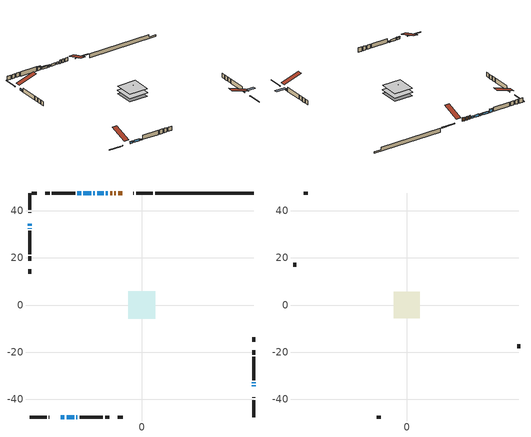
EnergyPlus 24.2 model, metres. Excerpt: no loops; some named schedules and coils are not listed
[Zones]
conditioned space
 floor outside (Floor1 construction): -0.42,-0.42 -0.42,0.42 0.42,0.42 0.42,-0.42 z0.96
 floor adiabatic (AdiabaticFloorConstruction): -5.83,-5.83 -5.83,5.83 5.83,5.83 5.83,-5.83 z0.96
 floor foundation (Slab1 construction): -5.46,-5.46 -5.46,5.46 5.46,5.46 5.46,-5.46 z-1.27
 floor foundation (Slab2 construction): -1.64,-1.64 -1.64,1.64 1.64,1.64 1.64,-1.64 z0
 wall outside (RimJoist1 construction): 4.77,47.61 -2.42,47.61 / -47.61,-47.61 -40.42,-47.61 / -47.61,47.61 -47.61,40.42 / 47.61,-47.61 47.61,-40.42 z0.96:1.26
 wall outside (RimJoist2 construction): -3.35,47.61 -3.6,47.61 / -39.49,-47.61 -39.24,-47.61 / -47.61,39.49 -47.61,39.24 / 47.61,-39.49 47.61,-39.24 z0.96:1.26
 wall outside (AdiabaticWallConstruction 1): -8.33,47.61 -10.03,47.61 / -10.96,47.61 -11.66,47.61 / -12.59,47.61 -13.48,47.61 z0.96:2.99
 wall outside (AdiabaticWallConstruction): 47.61,-34.52 47.61,-34.13 z0.96:1.37; -47.61,34.51 -47.61,33.65 / -14.41,47.61 -15.27,47.61 / -47.61,32.72 -47.61,32.44 / -16.2,47.61 -18.95,47.61 / -31.93,-47.61 -28.79,-47.61 / 47.61,-33.2 47.61,-32.9 z0.96:2.18; -34.51,-47.61 -32.86,-47.61 / -21.47,47.61 -24.78,47.61 z0.96:1.98; -27.86,-47.61 -27.35,-47.61 z0.96:1.29; -19.88,47.61 -20.55,47.61 z0.96:1.82; -25.71,47.61 -27.43,47.61 z0.96:2.84
 wall outside (Wall1 construction): -28.36,47.61 -38.26,47.61 / -26.42,-47.61 -16.53,-47.61 / -47.61,31.52 -47.61,21.62 / 47.61,-31.97 47.61,-22.08 z0.96:3.4
 wall outside (Wall2 construction): -39.19,47.61 -41.05,47.61 / -15.6,-47.61 -13.73,-47.61 / -47.61,20.69 -47.61,18.83 / 47.61,-21.15 47.61,-19.28 z0.96:3.4
 wall outside (Wall4 construction): -44.62,47.61 -46.68,47.61 / -10.16,-47.61 -8.1,-47.61 / -47.61,15.26 -47.61,13.2 / 47.61,-15.71 47.61,-13.65 z0.96:3.4
 wall foundation (FoundationWall1 construction): 5.7,47.61,-1.27 5.7,47.61,0.96 43.42,47.61,0.96 43.42,47.61,-0.35 47.61,47.61,-0.35 47.61,47.61,-1.27
 window (WindowConstruction 8): 47.61,-34.51 47.61,-34.13 z0.96:1.37
 window (WindowConstruction 6): -47.61,34.51 -47.61,33.65 z0.96:2.18
 window (WindowConstruction 7): -14.41,47.61 -15.27,47.61 z0.96:2.18
 window (WindowConstruction 10): -47.61,32.72 -47.61,32.45 z0.96:2.18
 window (WindowConstruction 11): -16.2,47.61 -18.95,47.61 z0.96:2.18
 window (WindowConstruction): -34.51,-47.61 -32.86,-47.61 z0.96:1.97
 window (WindowConstruction 1): -31.93,-47.61 -28.79,-47.61 z0.96:2.18
 window (WindowConstruction 2): -27.86,-47.61 -27.35,-47.61 z0.96:1.29
 window (WindowConstruction 3): -19.88,47.61 -20.54,47.61 z0.96:1.82
 window (WindowConstruction 4): -21.47,47.61 -24.78,47.61 z0.96:1.97
 window (WindowConstruction 5): -25.71,47.61 -27.43,47.61 z0.96:2.84
 window (WindowConstruction 9): 47.61,-33.2 47.61,-32.9 z0.96:2.18
 door (Door): -8.33,47.61 -10.03,47.61 z0.96:2.99
 door (Door 1): -10.96,47.61 -11.66,47.61 z0.96:2.99
 door (Door 2): -12.59,47.61 -13.48,47.61 z0.96:2.99
 ceiling adiabatic (AdiabaticFloorConstruction): 5.83,-5.83 5.83,5.83 -5.83,5.83 -5.83,-5.83 z0.96
 roof outside (Roof2 construction): -1.64,1.64 -1.64,-1.64 1.64,-1.64 1.64,1.64 z3.4
attic - vented
 floor to conditioned space (Floor2 construction Reversed): -5.59,-5.59 -5.59,5.59 5.59,5.59 5.59,-5.59 z3.4
 wall outside (Wall3 construction): -41.98,47.61 -43.69,47.61 / -12.8,-47.61 -11.09,-47.61 / -47.61,17.9 -47.61,16.19 / 47.61,-18.35 47.61,-16.64 z0.96:3.4
 roof outside (Roof1 construction): -7.4,47.61,3.4 -7.4,36.72,7.03 -4.53,36.72,7.03 -4.53,47.61,3.4; -35.44,-47.61,3.4 -35.44,-36.72,7.03 -38.31,-36.72,7.03 -38.31,-47.61,3.4; -47.61,35.44,3.4 -36.72,35.44,7.03 -36.72,38.31,7.03 -47.61,38.31,3.4; 47.61,-35.44,3.4 36.72,-35.44,7.03 36.72,-38.31,7.03 47.61,-38.31,3.4
shading: 47.61,-33.52 47.61,-35.12 53.71,-35.12 53.71,-33.52 z1.97; -32.71,-47.61 -34.66,-47.61 -34.66,-48.22 -32.71,-48.22 z2.12; -27.2,-47.61 -28.01,-47.61 -28.01,-48.22 -27.2,-48.22 z1.44; -20.69,47.61 -19.73,47.61 -19.73,48.07 -20.69,48.07 z1.97; -24.93,47.61 -21.32,47.61 -21.32,48.07 -24.93,48.07 z2.12; -27.58,47.61 -25.56,47.61 -25.56,48.07 -27.58,48.07 z2.99
[Building]
Building 1: Terrain=Suburbs
[Site:Location]
Moncton Intl AP_NB: Latitude {deg}=46.11; Longitude {deg}=-64.68; Time Zone {hr}=-4; Elevation {m}=71; Keep Site Location Information=Yes
[Site:GroundTemperature:Shallow]
1.33672, -0.726403, -0.891626, 0.0874321, 4.0178, 7.92987, 11.3214, 13.4699, 13.6524, 11.905, 8.59993, 4.80787
[Site:WaterMainsTemperature]
Calculation Method=Schedule; Temperature Schedule=mains temperature schedule
[Material] Roughness=Rough; Thermal Absorptance=0.9
Name | Thickness {m} | Conductivity {W/m-K} | Density {kg/m3} | Specific Heat {J/kg-K} | Solar Absorptance | Visible Absorptance
asphalt or fiberglass shingles | 0.00635 | 0.162714 | 1121.4 | 1465.45 | 0.4 | 0.4
ceiling loosefill ins | 0.169333 | 0.0480833 | 16.02 | 1046.75 | 0.7 | 0.7
ceiling stud and cavity | 0.1397 | 0.125533 | 65.682 | 1177.47 | 0.7 | 0.7
concrete 4.0 in. | 0.1016 | 1.803125 | 2242.8 | 837.4 | 0.7 | 0.7
concrete 8.0 in. | 0.2032 | 1.803125 | 2242.8 | 837.4 | 0.7 | 0.7
door material | 0.04445 | 0.188738 | 512.64 | 1214.23 | 0.7 | 0.7
door material 1 | 0.04445 | 0.20624 | 512.64 | 1214.23 | 0.7 | 0.7
exterior vertical ins | 0.0245897 | 0.029427 | 32.04 | 1214.23 | 0.7 | 0.7
floor covering | 0.0127 | 0.0433444 | 54.468 | 1339.84 | 0.6 | 0.6
floor rigid ins; wall rigid ins | 0.512978 | 0.029427 | 32.04 | 1214.23 | 0.7 | 0.7
floor stud and cavity | 0.1397 | 0.0903414 | 92.3553 | 1139.71 | 0.7 | 0.7
floor stud and cavity 1 | 0.1397 | 1.75129 | 37.0049 | 1207.88 | 0.7 | 0.7
furniture material conditioned space 1 | 0.1524 | 0.115458 | 640.8 | 1214.23 | 0.6 | 0.6
gypsum board | 0.0127 | 0.160291 | 801 | 837.4 | 0.6 | 0.6
gypsum board 1 | 0.0127 | 0.160291 | 801 | 837.4 | 0.7 | 0.7
osb sheathing 0.5 in. | 0.0127 | 0.115458 | 512.64 | 1214.23 | 0.7 | 0.7
osb sheathing 0.75 in. | 0.01905 | 0.115458 | 512.64 | 1214.23 | 0.7 | 0.7
osb sheathing 2.0 in. | 0.0508 | 0.115458 | 512.64 | 1214.23 | 0.7 | 0.7
rim joist stud and cavity | 0.0508 | 0.0310022 | 125.044 | 1163.47 | 0.6 | 0.6
rim joist stud and cavity 1 | 0.0508 | 0.859146 | 125.044 | 1163.47 | 0.6 | 0.6
roof rigid ins | 0.051816 | 0.029427 | 32.04 | 1214.23 | 0.7 | 0.7
roof stud and cavity | 0.2032 | 0.227193 | 78.34581 | 1123.46 | 0.7 | 0.7
wall stud and cavity | 0.1397 | 0.0731228 | 139.0536 | 1170.24 | 0.7 | 0.7
wall stud and cavity 1 | 0.1397 | 0.097828 | 139.0536 | 1170.24 | 0.7 | 0.7
wall stud and cavity 2 | 0.0889 | 6.1454 | 50.32683 | 1063.81 | 0.6 | 0.6
wall stud and cavity 3 | 0.1397 | 0.0992228 | 139.0536 | 1170.24 | 0.7 | 0.7
wall stud and cavity 4 | 0.0889 | 0.380278 | 52.3479 | 1209.89 | 0.7 | 0.7
wall stud and cavity 5 | 0.0889 | 0.391764 | 83.0341 | 1211.67 | 0.7 | 0.7
wood siding | 0.0254 | 0.102417 | 544.68 | 1172.36 | 0.4 | 0.4
wood siding 1 | 0.00254 | 0.102417 | 544.68 | 1172.36 | 0.4 | 0.4
wood siding 2; wood siding 3; wood siding 4 | 0.0254 | 0.102417 | 544.68 | 1172.36 | 0.7 | 0.7
[WindowMaterial:SimpleGlazingSystem]
Name | U-Factor {W/m2-K} | Solar Heat Gain Coefficient
WindowMaterial | 3.05817 | 0.61
WindowMaterial 1 | 3.03319 | 0.7
WindowMaterial 2 | 3.14334 | 0.49
WindowMaterial 3 | 3.08997 | 0.51
WindowMaterial 4 | 3.1053 | 0.58
WindowMaterial 5 | 3.10246 | 0.54
WindowMaterial 6 | 4.6923 | 0.55
WindowMaterial 7 | 5.20275 | 0.65
[Construction]
AdiabaticFloorConstruction: floor stud and cavity 1, floor rigid ins, osb sheathing 0.75 in., floor covering
AdiabaticWallConstruction: wood siding 3, wall rigid ins, wall stud and cavity 4, gypsum board
AdiabaticWallConstruction 1: wood siding 4, wall rigid ins, wall stud and cavity 4, gypsum board
Door; Door 1: door material
Door 2: door material 1
Floor1 construction: floor stud and cavity, osb sheathing 0.75 in., floor covering
Floor2 construction Reversed: gypsum board, ceiling stud and cavity, ceiling loosefill ins
FoundationWall1 construction: concrete 8.0 in., gypsum board 1
furniture construction conditioned space 1: furniture material conditioned space 1
PartitionWallConstruction: gypsum board, wall stud and cavity 5, gypsum board
RimJoist1 construction: wood siding 2, osb sheathing 2.0 in., rim joist stud and cavity
RimJoist2 construction: wood siding 2, osb sheathing 2.0 in., rim joist stud and cavity 1
Roof1 construction: asphalt or fiberglass shingles
Roof2 construction: asphalt or fiberglass shingles, roof rigid ins, osb sheathing 0.75 in., roof stud and cavity, gypsum board
Slab1 construction; Slab2 construction: concrete 4.0 in.
Wall1 construction: wood siding, osb sheathing 0.5 in., wall stud and cavity, gypsum board
Wall2 construction: wood siding, osb sheathing 0.5 in., wall stud and cavity 1, gypsum board
Wall3 construction: wood siding 1, wall stud and cavity 2
Wall4 construction: wood siding, osb sheathing 0.5 in., wall stud and cavity 3, gypsum board
WindowConstruction; WindowConstruction 11; WindowConstruction 4: WindowMaterial
WindowConstruction 1: WindowMaterial 1
WindowConstruction 10; WindowConstruction 2: WindowMaterial 2
WindowConstruction 3: WindowMaterial 3
WindowConstruction 5: WindowMaterial 4
WindowConstruction 6; WindowConstruction 7: WindowMaterial 5
WindowConstruction 8: WindowMaterial 6
WindowConstruction 9: WindowMaterial 7
[Zone] Multiplier=1; Part of Total Floor Area=Yes
Name | Volume {m3}
attic - vented | 73.7188
conditioned space | 619.8
[Space]
Name | Zone | Volume {m3}
attic - vented 1 | attic - vented | 73.7188
conditioned space 1 | conditioned space | 619.8
[ZoneInfiltration:EffectiveLeakageArea]
infil attic - vented 1: Zone or Space=attic - vented 1; Schedule=Always On Discrete; Effective Air Leakage Area {cm2}=4414.24; Stack Coefficient=0.000422049; Wind Coefficient=1.38804e-05
[ZoneMixing]
whole house fan mix: Zone or Space=attic - vented; Schedule=Always On Continuous; Design Flow Rate Calculation Method=Flow/Zone; Design Flow Rate {m3/s}=0; Source Zone or Space=conditioned space
[SurfaceProperty:ExposedFoundationPerimeter] Exposed Perimeter Calculation Method=TotalExposedPerimeter
Name | Total Exposed Perimeter {m}
Slab1 | 41.91
Slab2 | 9.906
[InternalMass] Zone or ZoneList=conditioned space; Space or SpaceList=conditioned space 1
Name | Construction | Surface Area {m2}
furniture mass conditioned space 1 | furniture construction conditioned space 1 | 106.612
partition wall mass | PartitionWallConstruction | 266.53
[Lights]
interior lighting: Zone or ZoneList or Space or SpaceList=conditioned space 1; Schedule=interior lighting schedule; Design Level Calculation Method=LightingLevel; Lighting Level {W}=343.2; Return Air Fraction=0; Fraction Radiant=0.6; Fraction Visible=0.2; Fraction Replaceable=1
[People]
occupants: Zone or ZoneList or Space or SpaceList=conditioned space 1; Number of People Schedule=occupants schedule; Number of People Calculation Method=People; Number of People=3; Fraction Radiant=0.314171; Sensible Heat Fraction=0.56303; Activity Level Schedule=occupants activity schedule; Carbon Dioxide Generation Rate {m3/s-W}=0; Enable ASHRAE 55 Comfort Warnings=No; Mean Radiant Temperature Calculation Type=EnclosureAveraged
[ElectricEquipment] Zone or ZoneList or Space or SpaceList=conditioned space 1; Design Level Calculation Method=EquipmentLevel
Name | Schedule | Design Level {W} | Fraction Latent | Fraction Radiant | Fraction Lost
clothes dryer | clothes dryer schedule | 140.772 | 0.015 | 0.081 | 0.85
clothes washer | clothes washer schedule | 32.1985 | 0.03 | 0.162 | 0.7
cooking range | cooking range schedule | 215.147 | 0.08 | 0.432 | 0.2
dishwasher | dishwasher schedule | 66.8632 | 0.3 | 0.18 | 0.4
fridge | fridge schedule | 72.9452 | 0 | 0.6 | 0
mech vent bath fan 0 | mech vent bath fan 0 schedule | 50.2 | 0 | 0 | 1
mech vent bath fan 1 | mech vent bath fan 1 schedule | 50.2 | 0 | 0 | 1
mech vent house fan | mech vent house fan schedule | 19.9167 | 0 | 0 | 0.5
mech vent house fan cfis | mech vent house fan cfis schedule | 0 | 0 | 0 | 0
misc plug loads | misc plug loads schedule | 494.7 | 0.045 | 0.513 | 0.1
whole house fan | Always On Discrete | 0 | 0 | 0 | 1
[OtherEquipment] Zone or ZoneList or Space or SpaceList=conditioned space 1; Design Level Calculation Method=EquipmentLevel
Name | Fuel Type | Schedule | Design Level {W} | Fraction Latent | Fraction Radiant | Fraction Lost
clothes dryer 1 | Electricity | clothes dryer schedule | 0 | 0.015 | 0.081 | 0.85
cooking range 1 | Electricity | cooking range schedule | 0 | 0.08 | 0.432 | 0.2
general water use latent | None | general water use schedule | 62.594 | 1 | 0 | 0
general water use sensible | None | general water use schedule | -61.6891 | 0 | 0.6 | 0
mech vent house fan latent load | None | Always On Discrete | 0 | 1 | 0 | 0
mech vent house fan sensible load | None | Always On Discrete | 0 | 0 | 0 | 0
water heater energy adjustment1 | Electricity | Always On Discrete | 0.01 | 0 | 0 | 1
[ZoneInfiltration:DesignFlowRate] Zone or ZoneList or Space or SpaceList=conditioned space 1; Schedule=Always On Discrete; Design Flow Rate Calculation Method=Flow/Zone; Design Flow Rate {m3/s}=0
infil flow; natural vent flow; whole house fan flow
[ZoneControl:Thermostat]
conditioned space Thermostat: Zone or ZoneList=conditioned space; Control Type Schedule=conditioned space Thermostat Schedule; Control 1=conditioned space temperature setpoint; Temperature Difference Between Cutout And Setpoint {deltaC}=0
[ThermostatSetpoint:DualSetpoint]
conditioned space temperature setpoint: Heating Setpoint Temperature Schedule=heating setpoint; Cooling Setpoint Temperature Schedule=cooling setpoint
[AirLoopHVAC:UnitarySystem]
unit heater unitary system: Control Type=Load; Controlling Zone or Thermostat Location=conditioned space; Dehumidification Control Type=None; Availability Schedule=Always On Discrete; Supply Fan=unit heater supply fan; Fan Placement=BlowThrough; Supply Air Fan Operating Mode Schedule=unit heater auto fan schedule; Heating Coil=unit heater htg coil; DX Heating Coil Sizing Ratio=1; Use DOAS DX Cooling Coil=No; Minimum Supply Air Temperature {C}=2; Latent Load Control=SensibleOnlyLoadControl; Cooling Supply Air Flow Rate Method=None; Heating Supply Air Flow Rate Method=SupplyAirFlowRate; Heating Supply Air Flow Rate {m3/s}=0.00141584; No Load Supply Air Flow Rate Method=SupplyAirFlowRate; No Load Supply Air Flow Rate {m3/s}=0; No Load Supply Air Flow Rate Control Set To Low Speed=Yes; Maximum Supply Air Temperature {C}=48.8889; Maximum Outdoor Dry-Bulb Temperature for Supplemental Heater Operation {C}=21; Ancillary On-Cycle Electric Power {W}=0; Ancillary Off-Cycle Electric Power {W}=0
[Zone equipment]
conditioned space: electric baseboard, unit heater unitary system
[Foundation:Kiva] Initial Indoor Air Temperature {C}=18; Wall Depth Below Slab {m}=0.2032
Name | Wall Height Above Grade {m} | Custom Block Material Name 1 | Custom Block Depth 1 {m} | Custom Block X Position 1 {m} | Custom Block Z Position 1 {m}
Foundation Kiva 1 | 0.959998 | exterior vertical ins | 2.23001 | 0.2159 | 0
Foundation Kiva 2 | 0.1016
[Foundation:Kiva:Settings]
Soil Conductivity {W/m-K}=0.849921; Soil Density {kg/m3}=1842.3; Soil Specific Heat {J/kg-K}=418.7; Ground Solar Absorptivity=0.9; Ground Thermal Absorptivity=0.9; Ground Surface Roughness {m}=0.03; Far-Field Width {m}=40; Deep-Ground Boundary Condition=ZeroFlux; Deep-Ground Depth {m}=40; Minimum Cell Dimension {m}=0.2; Maximum Cell Growth Coefficient=3; Simulation Timestep=Timestep
[Exterior:Lights]
exterior lighting: Schedule=exterior lighting schedule; Design Level {W}=75.6
[EnergyManagementSystem:Sensor] Output:Variable or Output:Meter Index Key=conditioned space
Name | Output:Variable or Output:Meter
conditioned_space_clg_unmet_s | Zone Cooling Setpoint Not Met Time
conditioned_space_htg_unmet_s | Zone Heating Setpoint Not Met Time
fridge_tin_s; tin_s; tin_s_1 | Zone Mean Air Temperature
tout_s | Zone Outdoor Air Drybulb Temperature
win_s | Zone Air Humidity Ratio
[Schedule:Constant]
Name | Hourly Value
Always On Continuous; mech vent house fan schedule; mech vent house fan cfis schedule; Always On Discrete | 1
occupants activity schedule | 117.228
fridge schedule; unit heater auto fan schedule | 0
[Schedule:Week:Daily]
interior lighting schedule Week Rule - Jan1-Jan27: interior lighting schedule day, interior lighting schedule day, interior lighting schedule day, interior lighting schedule day, interior lighting schedule day, interior lighting schedule day, interior lighting schedule day, interior lighting schedule default day, interior lighting schedule default day, interior lighting schedule default day, interior lighting schedule default day, interior lighting schedule default day
interior lighting schedule Week Rule - Jan28-Feb3: interior lighting schedule day, interior lighting schedule day, interior lighting schedule day, interior lighting schedule day, interior lighting schedule day 1, interior lighting schedule day 1, interior lighting schedule day 1, interior lighting schedule default day, interior lighting schedule default day, interior lighting schedule default day, interior lighting schedule default day, interior lighting schedule default day
interior lighting schedule Week Rule - Feb4-Feb24: interior lighting schedule day 1, interior lighting schedule day 1, interior lighting schedule day 1, interior lighting schedule day 1, interior lighting schedule day 1, interior lighting schedule day 1, interior lighting schedule day 1, interior lighting schedule default day, interior lighting schedule default day, interior lighting schedule default day, interior lighting schedule default day, interior lighting schedule default day
interior lighting schedule Week Rule - Feb25-Mar3: interior lighting schedule day 1, interior lighting schedule day 1, interior lighting schedule day 1, interior lighting schedule day 1, interior lighting schedule day 2, interior lighting schedule day 2, interior lighting schedule day 2, interior lighting schedule default day, interior lighting schedule default day, interior lighting schedule default day, interior lighting schedule default day, interior lighting schedule default day
interior lighting schedule Week Rule - Mar4-Mar31: interior lighting schedule day 2, interior lighting schedule day 2, interior lighting schedule day 2, interior lighting schedule day 2, interior lighting schedule day 2, interior lighting schedule day 2, interior lighting schedule day 2, interior lighting schedule default day, interior lighting schedule default day, interior lighting schedule default day, interior lighting schedule default day, interior lighting schedule default day
interior lighting schedule Week Rule - Apr1-Apr28: interior lighting schedule day 3, interior lighting schedule day 3, interior lighting schedule day 3, interior lighting schedule day 3, interior lighting schedule day 3, interior lighting schedule day 3, interior lighting schedule day 3, interior lighting schedule default day, interior lighting schedule default day, interior lighting schedule default day, interior lighting schedule default day, interior lighting schedule default day
interior lighting schedule Week Rule - Apr29-May5: interior lighting schedule day 3, interior lighting schedule day 3, interior lighting schedule day 4, interior lighting schedule day 4, interior lighting schedule day 4, interior lighting schedule day 4, interior lighting schedule day 4, interior lighting schedule default day, interior lighting schedule default day, interior lighting schedule default day, interior lighting schedule default day, interior lighting schedule default day
interior lighting schedule Week Rule - May6-May26: interior lighting schedule day 4, interior lighting schedule day 4, interior lighting schedule day 4, interior lighting schedule day 4, interior lighting schedule day 4, interior lighting schedule day 4, interior lighting schedule day 4, interior lighting schedule default day, interior lighting schedule default day, interior lighting schedule default day, interior lighting schedule default day, interior lighting schedule default day
interior lighting schedule Week Rule - May27-Jun2: interior lighting schedule day 4, interior lighting schedule day 4, interior lighting schedule day 4, interior lighting schedule day 4, interior lighting schedule day 4, interior lighting schedule day 5, interior lighting schedule day 5, interior lighting schedule default day, interior lighting schedule default day, interior lighting schedule default day, interior lighting schedule default day, interior lighting schedule default day
interior lighting schedule Week Rule - Jun3-Jun30: interior lighting schedule day 5, interior lighting schedule day 5, interior lighting schedule day 5, interior lighting schedule day 5, interior lighting schedule day 5, interior lighting schedule day 5, interior lighting schedule day 5, interior lighting schedule default day, interior lighting schedule default day, interior lighting schedule default day, interior lighting schedule default day, interior lighting schedule default day
interior lighting schedule Week Rule - Jul1-Jul28: interior lighting schedule day 6, interior lighting schedule day 6, interior lighting schedule day 6, interior lighting schedule day 6, interior lighting schedule day 6, interior lighting schedule day 6, interior lighting schedule day 6, interior lighting schedule default day, interior lighting schedule default day, interior lighting schedule default day, interior lighting schedule default day, interior lighting schedule default day
interior lighting schedule Week Rule - Jul29-Aug4: interior lighting schedule day 6, interior lighting schedule day 6, interior lighting schedule day 6, interior lighting schedule day 7, interior lighting schedule day 7, interior lighting schedule day 7, interior lighting schedule day 7, interior lighting schedule default day, interior lighting schedule default day, interior lighting schedule default day, interior lighting schedule default day, interior lighting schedule default day
interior lighting schedule Week Rule - Aug5-Aug25: interior lighting schedule day 7, interior lighting schedule day 7, interior lighting schedule day 7, interior lighting schedule day 7, interior lighting schedule day 7, interior lighting schedule day 7, interior lighting schedule day 7, interior lighting schedule default day, interior lighting schedule default day, interior lighting schedule default day, interior lighting schedule default day, interior lighting schedule default day
interior lighting schedule Week Rule - Aug26-Sep1: interior lighting schedule day 7, interior lighting schedule day 7, interior lighting schedule day 7, interior lighting schedule day 7, interior lighting schedule day 7, interior lighting schedule day 7, interior lighting schedule day 8, interior lighting schedule default day, interior lighting schedule default day, interior lighting schedule default day, interior lighting schedule default day, interior lighting schedule default day
interior lighting schedule Week Rule - Sep2-Sep29: interior lighting schedule day 8, interior lighting schedule day 8, interior lighting schedule day 8, interior lighting schedule day 8, interior lighting schedule day 8, interior lighting schedule day 8, interior lighting schedule day 8, interior lighting schedule default day, interior lighting schedule default day, interior lighting schedule default day, interior lighting schedule default day, interior lighting schedule default day
interior lighting schedule Week Rule - Sep30-Oct6: interior lighting schedule day 8, interior lighting schedule day 9, interior lighting schedule day 9, interior lighting schedule day 9, interior lighting schedule day 9, interior lighting schedule day 9, interior lighting schedule day 9, interior lighting schedule default day, interior lighting schedule default day, interior lighting schedule default day, interior lighting schedule default day, interior lighting schedule default day
interior lighting schedule Week Rule - Oct7-Oct27: interior lighting schedule day 9, interior lighting schedule day 9, interior lighting schedule day 9, interior lighting schedule day 9, interior lighting schedule day 9, interior lighting schedule day 9, interior lighting schedule day 9, interior lighting schedule default day, interior lighting schedule default day, interior lighting schedule default day, interior lighting schedule default day, interior lighting schedule default day
interior lighting schedule Week Rule - Oct28-Nov3: interior lighting schedule day 9, interior lighting schedule day 9, interior lighting schedule day 9, interior lighting schedule day 9, interior lighting schedule day 10, interior lighting schedule day 10, interior lighting schedule day 10, interior lighting schedule default day, interior lighting schedule default day, interior lighting schedule default day, interior lighting schedule default day, interior lighting schedule default day
interior lighting schedule Week Rule - Nov4-Nov24: interior lighting schedule day 10, interior lighting schedule day 10, interior lighting schedule day 10, interior lighting schedule day 10, interior lighting schedule day 10, interior lighting schedule day 10, interior lighting schedule day 10, interior lighting schedule default day, interior lighting schedule default day, interior lighting schedule default day, interior lighting schedule default day, interior lighting schedule default day
interior lighting schedule Week Rule - Nov25-Dec1: interior lighting schedule day 10, interior lighting schedule day 10, interior lighting schedule day 10, interior lighting schedule day 10, interior lighting schedule day 10, interior lighting schedule day 10, interior lighting schedule day 11, interior lighting schedule default day, interior lighting schedule default day, interior lighting schedule default day, interior lighting schedule default day, interior lighting schedule default day
interior lighting schedule Week Rule - Dec2-Dec31: interior lighting schedule day 11, interior lighting schedule day 11, interior lighting schedule day 11, interior lighting schedule day 11, interior lighting schedule day 11, interior lighting schedule day 11, interior lighting schedule day 11, interior lighting schedule default day, interior lighting schedule default day, interior lighting schedule default day, interior lighting schedule default day, interior lighting schedule default day
occupants schedule Week Rule - Jan1-Dec31: occupants schedule day, occupants schedule day, occupants schedule day, occupants schedule day, occupants schedule day, occupants schedule day, occupants schedule day, occupants schedule default day, occupants schedule default day, occupants schedule default day, occupants schedule default day, occupants schedule default day
clothes dryer schedule Week Rule - Jan1-Dec31: clothes dryer schedule day, clothes dryer schedule day, clothes dryer schedule day, clothes dryer schedule day, clothes dryer schedule day, clothes dryer schedule day, clothes dryer schedule day, clothes dryer schedule default day, clothes dryer schedule default day, clothes dryer schedule default day, clothes dryer schedule default day, clothes dryer schedule default day
clothes washer schedule Week Rule - Jan1-Dec31: clothes washer schedule day, clothes washer schedule day, clothes washer schedule day, clothes washer schedule day, clothes washer schedule day, clothes washer schedule day, clothes washer schedule day, clothes washer schedule default day, clothes washer schedule default day, clothes washer schedule default day, clothes washer schedule default day, clothes washer schedule default day
cooking range schedule Week Rule - Jan1-Dec31: cooking range schedule day, cooking range schedule day, cooking range schedule day, cooking range schedule day, cooking range schedule day, cooking range schedule day, cooking range schedule day, cooking range schedule default day, cooking range schedule default day, cooking range schedule default day, cooking range schedule default day, cooking range schedule default day
dishwasher schedule Week Rule - Jan1-Dec31: dishwasher schedule day, dishwasher schedule day, dishwasher schedule day, dishwasher schedule day, dishwasher schedule day, dishwasher schedule day, dishwasher schedule day, dishwasher schedule default day, dishwasher schedule default day, dishwasher schedule default day, dishwasher schedule default day, dishwasher schedule default day
mech vent bath fan 0 schedule Week Rule - Jan1-Dec31: mech vent bath fan 0 schedule day, mech vent bath fan 0 schedule day, mech vent bath fan 0 schedule day, mech vent bath fan 0 schedule day, mech vent bath fan 0 schedule day, mech vent bath fan 0 schedule day, mech vent bath fan 0 schedule day, mech vent bath fan 0 schedule default day, mech vent bath fan 0 schedule default day, mech vent bath fan 0 schedule default day, mech vent bath fan 0 schedule default day, mech vent bath fan 0 schedule default day
mech vent bath fan 1 schedule Week Rule - Jan1-Dec31: mech vent bath fan 1 schedule day, mech vent bath fan 1 schedule day, mech vent bath fan 1 schedule day, mech vent bath fan 1 schedule day, mech vent bath fan 1 schedule day, mech vent bath fan 1 schedule day, mech vent bath fan 1 schedule day, mech vent bath fan 1 schedule default day, mech vent bath fan 1 schedule default day, mech vent bath fan 1 schedule default day, mech vent bath fan 1 schedule default day, mech vent bath fan 1 schedule default day
misc plug loads schedule Week Rule - Jan1-Dec31: misc plug loads schedule day, misc plug loads schedule day, misc plug loads schedule day, misc plug loads schedule day, misc plug loads schedule day, misc plug loads schedule day, misc plug loads schedule day, misc plug loads schedule default day, misc plug loads schedule default day, misc plug loads schedule default day, misc plug loads schedule default day, misc plug loads schedule default day
general water use schedule Week Rule - Jan1-Dec31: general water use schedule day, general water use schedule day, general water use schedule day, general water use schedule day, general water use schedule day, general water use schedule day, general water use schedule day, general water use schedule default day, general water use schedule default day, general water use schedule default day, general water use schedule default day, general water use schedule default day
exterior lighting schedule Week Rule - Jan1-Jan27: exterior lighting schedule day, exterior lighting schedule day, exterior lighting schedule day, exterior lighting schedule day, exterior lighting schedule day, exterior lighting schedule day, exterior lighting schedule day, exterior lighting schedule default day, exterior lighting schedule default day, exterior lighting schedule default day, exterior lighting schedule default day, exterior lighting schedule default day
exterior lighting schedule Week Rule - Jan28-Feb3: exterior lighting schedule day, exterior lighting schedule day, exterior lighting schedule day, exterior lighting schedule day, exterior lighting schedule day 1, exterior lighting schedule day 1, exterior lighting schedule day 1, exterior lighting schedule default day, exterior lighting schedule default day, exterior lighting schedule default day, exterior lighting schedule default day, exterior lighting schedule default day
exterior lighting schedule Week Rule - Feb4-Feb24: exterior lighting schedule day 1, exterior lighting schedule day 1, exterior lighting schedule day 1, exterior lighting schedule day 1, exterior lighting schedule day 1, exterior lighting schedule day 1, exterior lighting schedule day 1, exterior lighting schedule default day, exterior lighting schedule default day, exterior lighting schedule default day, exterior lighting schedule default day, exterior lighting schedule default day
exterior lighting schedule Week Rule - Feb25-Mar3: exterior lighting schedule day 1, exterior lighting schedule day 1, exterior lighting schedule day 1, exterior lighting schedule day 1, exterior lighting schedule day 2, exterior lighting schedule day 2, exterior lighting schedule day 2, exterior lighting schedule default day, exterior lighting schedule default day, exterior lighting schedule default day, exterior lighting schedule default day, exterior lighting schedule default day
exterior lighting schedule Week Rule - Mar4-Mar31: exterior lighting schedule day 2, exterior lighting schedule day 2, exterior lighting schedule day 2, exterior lighting schedule day 2, exterior lighting schedule day 2, exterior lighting schedule day 2, exterior lighting schedule day 2, exterior lighting schedule default day, exterior lighting schedule default day, exterior lighting schedule default day, exterior lighting schedule default day, exterior lighting schedule default day
exterior lighting schedule Week Rule - Apr1-Apr28: exterior lighting schedule day 3, exterior lighting schedule day 3, exterior lighting schedule day 3, exterior lighting schedule day 3, exterior lighting schedule day 3, exterior lighting schedule day 3, exterior lighting schedule day 3, exterior lighting schedule default day, exterior lighting schedule default day, exterior lighting schedule default day, exterior lighting schedule default day, exterior lighting schedule default day
exterior lighting schedule Week Rule - Apr29-May5: exterior lighting schedule day 3, exterior lighting schedule day 3, exterior lighting schedule day 4, exterior lighting schedule day 4, exterior lighting schedule day 4, exterior lighting schedule day 4, exterior lighting schedule day 4, exterior lighting schedule default day, exterior lighting schedule default day, exterior lighting schedule default day, exterior lighting schedule default day, exterior lighting schedule default day
exterior lighting schedule Week Rule - May6-May26: exterior lighting schedule day 4, exterior lighting schedule day 4, exterior lighting schedule day 4, exterior lighting schedule day 4, exterior lighting schedule day 4, exterior lighting schedule day 4, exterior lighting schedule day 4, exterior lighting schedule default day, exterior lighting schedule default day, exterior lighting schedule default day, exterior lighting schedule default day, exterior lighting schedule default day
exterior lighting schedule Week Rule - May27-Jun2: exterior lighting schedule day 4, exterior lighting schedule day 4, exterior lighting schedule day 4, exterior lighting schedule day 4, exterior lighting schedule day 4, exterior lighting schedule day 5, exterior lighting schedule day 5, exterior lighting schedule default day, exterior lighting schedule default day, exterior lighting schedule default day, exterior lighting schedule default day, exterior lighting schedule default day
exterior lighting schedule Week Rule - Jun3-Jun30: exterior lighting schedule day 5, exterior lighting schedule day 5, exterior lighting schedule day 5, exterior lighting schedule day 5, exterior lighting schedule day 5, exterior lighting schedule day 5, exterior lighting schedule day 5, exterior lighting schedule default day, exterior lighting schedule default day, exterior lighting schedule default day, exterior lighting schedule default day, exterior lighting schedule default day
[Schedule:Year]
interior lighting schedule: interior lighting schedule Week Rule - Jan1-Jan27, 1, 1, 1, 27, interior lighting schedule Week Rule - Jan28-Feb3, 1, 28, 2, 3, interior lighting schedule Week Rule - Feb4-Feb24, 2, 4, 2, 24, interior lighting schedule Week Rule - Feb25-Mar3, 2, 25, 3, 3, interior lighting schedule Week Rule - Mar4-Mar31, 3, 4, 3, 31, interior lighting schedule Week Rule - Apr1-Apr28, 4, 1, 4, 28, interior lighting schedule Week Rule - Apr29-May5, 4, 29, 5, 5, interior lighting schedule Week Rule - May6-May26, 5, 6, 5, 26, interior lighting schedule Week Rule - May27-Jun2, 5, 27, 6, 2, interior lighting schedule Week Rule - Jun3-Jun30, 6, 3, 6, 30, interior lighting schedule Week Rule - Jul1-Jul28, 7, 1, 7, 28, interior lighting schedule Week Rule - Jul29-Aug4, 7, 29, 8, 4, interior lighting schedule Week Rule - Aug5-Aug25, 8, 5, 8, 25, interior lighting schedule Week Rule - Aug26-Sep1, 8, 26, 9, 1, interior lighting schedule Week Rule - Sep2-Sep29, 9, 2, 9, 29, interior lighting schedule Week Rule - Sep30-Oct6, 9, 30, 10, 6, interior lighting schedule Week Rule - Oct7-Oct27, 10, 7, 10, 27, interior lighting schedule Week Rule - Oct28-Nov3, 10, 28, 11, 3, interior lighting schedule Week Rule - Nov4-Nov24, 11, 4, 11, 24, interior lighting schedule Week Rule - Nov25-Dec1, 11, 25, 12, 1, interior lighting schedule Week Rule - Dec2-Dec31, 12, 2, 12, 31
occupants schedule: occupants schedule Week Rule - Jan1-Dec31, 1, 1, 12, 31
clothes dryer schedule: clothes dryer schedule Week Rule - Jan1-Dec31, 1, 1, 12, 31
clothes washer schedule: clothes washer schedule Week Rule - Jan1-Dec31, 1, 1, 12, 31
cooking range schedule: cooking range schedule Week Rule - Jan1-Dec31, 1, 1, 12, 31
dishwasher schedule: dishwasher schedule Week Rule - Jan1-Dec31, 1, 1, 12, 31
mech vent bath fan 0 schedule: mech vent bath fan 0 schedule Week Rule - Jan1-Dec31, 1, 1, 12, 31
mech vent bath fan 1 schedule: mech vent bath fan 1 schedule Week Rule - Jan1-Dec31, 1, 1, 12, 31
misc plug loads schedule: misc plug loads schedule Week Rule - Jan1-Dec31, 1, 1, 12, 31
general water use schedule: general water use schedule Week Rule - Jan1-Dec31, 1, 1, 12, 31
exterior lighting schedule: exterior lighting schedule Week Rule - Jan1-Jan27, 1, 1, 1, 27, exterior lighting schedule Week Rule - Jan28-Feb3, 1, 28, 2, 3, exterior lighting schedule Week Rule - Feb4-Feb24, 2, 4, 2, 24, exterior lighting schedule Week Rule - Feb25-Mar3, 2, 25, 3, 3, exterior lighting schedule Week Rule - Mar4-Mar31, 3, 4, 3, 31, exterior lighting schedule Week Rule - Apr1-Apr28, 4, 1, 4, 28, exterior lighting schedule Week Rule - Apr29-May5, 4, 29, 5, 5, exterior lighting schedule Week Rule - May6-May26, 5, 6, 5, 26, exterior lighting schedule Week Rule - May27-Jun2, 5, 27, 6, 2, exterior lighting schedule Week Rule - Jun3-Jun30, 6, 3, 6, 30, exterior lighting schedule Week Rule - Jul1-Jul28, 7, 1, 7, 28, exterior lighting schedule Week Rule - Jul29-Aug4, 7, 29, 8, 4, exterior lighting schedule Week Rule - Aug5-Aug25, 8, 5, 8, 25, exterior lighting schedule Week Rule - Aug26-Sep1, 8, 26, 9, 1, exterior lighting schedule Week Rule - Sep2-Sep29, 9, 2, 9, 29, exterior lighting schedule Week Rule - Sep30-Oct6, 9, 30, 10, 6, exterior lighting schedule Week Rule - Oct7-Oct27, 10, 7, 10, 27, exterior lighting schedule Week Rule - Oct28-Nov3, 10, 28, 11, 3, exterior lighting schedule Week Rule - Nov4-Nov24, 11, 4, 11, 24, exterior lighting schedule Week Rule - Nov25-Dec1, 11, 25, 12, 1, exterior lighting schedule Week Rule - Dec2-Dec31, 12, 2, 12, 31
[Schedule:Compact]
conditioned space Thermostat Schedule: Through: 12/31, For: AllDays, Until: 24:00, 4
mains temperature schedule: Through: 01/01, For: AllDays, Until: 24:00, 6.09, Through: 01/02, For: AllDays, Until: 24:00, 6.02167, Through: 01/03, For: AllDays, Until: 24:00, 5.95444, Through: 01/04, For: AllDays, Until: 24:00, 5.88833, Through: 01/05, For: AllDays, Until: 24:00, 5.82333, Through: 01/06, For: AllDays, Until: 24:00, 5.75944, Through: 01/07, For: AllDays, Until: 24:00, 5.69667, Through: 01/08, For: AllDays, Until: 24:00, 5.635, Through: 01/09, For: AllDays, Until: 24:00, 5.57444, Through: 01/10, For: AllDays, Until: 24:00, 5.515, Through: 01/11, For: AllDays, Until: 24:00, 5.45722, Through: 01/12, For: AllDays, Until: 24:00, 5.4, Through: 01/13, For: AllDays, Until: 24:00, 5.34444, Through: 01/14, For: AllDays, Until: 24:00, 5.29, Through: 01/15, For: AllDays, Until: 24:00, 5.23667, Through: 01/16, For: AllDays, Until: 24:00, 5.18444, Through: 01/17, For: AllDays, Until: 24:00, 5.13389, Through: 01/18, For: AllDays, Until: 24:00, 5.085, Through: 01/19, For: AllDays, Until: 24:00, 5.03667, Through: 01/20, For: AllDays, Until: 24:00, 4.99, Through: 01/21, For: AllDays, Until: 24:00, 4.94444, Through: 01/22, For: AllDays, Until: 24:00, 4.90056, Through: 01/23, For: AllDays, Until: 24:00, 4.85833, Through: 01/24, For: AllDays, Until: 24:00, 4.81722, Through: 01/25, For: AllDays, Until: 24:00, 4.77722, Through: 01/26, For: AllDays, Until: 24:00, 4.73889, Through: 01/27, For: AllDays, Until: 24:00, 4.70167, Through: 01/28, For: AllDays, Until: 24:00, 4.66611, Through: 01/29, For: AllDays, Until: 24:00, 4.63222, Through: 01/30, For: AllDays, Until: 24:00, 4.59944, Through: 01/31, For: AllDays, Until: 24:00, 4.56833, Through: 02/01, For: AllDays, Until: 24:00, 4.53889, Through: 02/02, For: AllDays, Until: 24:00, 4.51056, Through: 02/03, For: AllDays, Until: 24:00, 4.48389, Through: 02/04, For: AllDays, Until: 24:00, 4.45889, Through: 02/05, For: AllDays, Until: 24:00, 4.435, Through: 02/06, For: AllDays, Until: 24:00, 4.41278, Through: 02/07, For: AllDays, Until: 24:00, 4.39222, Through: 02/08, For: AllDays, Until: 24:00, 4.37333, Through: 02/09, For: AllDays, Until: 24:00, 4.35556, Through: 02/10, For: AllDays, Until: 24:00, 4.33944, Through: 02/11, For: AllDays, Until: 24:00, 4.325, Through: 02/12, For: AllDays, Until: 24:00, 4.31222, Through: 02/13, For: AllDays, Until: 24:00, 4.30056, Through: 02/14, For: AllDays, Until: 24:00, 4.29056, Through: 02/15, For: AllDays, Until: 24:00, 4.28222, Through: 02/16, For: AllDays, Until: 24:00, 4.27556, Through: 02/17, For: AllDays, Until: 24:00, 4.27056, Through: 02/18, For: AllDays, Until: 24:00, 4.26667, Through: 02/19, For: AllDays, Until: 24:00, 4.265, Through: 02/20, For: AllDays, Until: 24:00, 4.26444, Through: 02/21, For: AllDays, Until: 24:00, 4.26556, Through: 02/22, For: AllDays, Until: 24:00, 4.26833, Through: 02/23, For: AllDays, Until: 24:00, 4.27222, Through: 02/24, For: AllDays, Until: 24:00, 4.27833, Through: 02/25, For: AllDays, Until: 24:00, 4.28556, Through: 02/26, For: AllDays, Until: 24:00, 4.29444, Through: 02/27, For: AllDays, Until: 24:00, 4.305, Through: 02/28, For: AllDays, Until: 24:00, 4.31667, Through: 03/01, For: AllDays, Until: 24:00, 4.33056, Through: 03/02, For: AllDays, Until: 24:00, 4.34556, Through: 03/03, For: AllDays, Until: 24:00, 4.36222, Through: 03/04, For: AllDays, Until: 24:00, 4.38, Through: 03/05, For: AllDays, Until: 24:00, 4.4, Through: 03/06, For: AllDays, Until: 24:00, 4.42111, Through: 03/07, For: AllDays, Until: 24:00, 4.44389, Through: 03/08, For: AllDays, Until: 24:00, 4.46833, Through: 03/09, For: AllDays, Until: 24:00, 4.49389, Through: 03/10, For: AllDays, Until: 24:00, 4.52111, Through: 03/11, For: AllDays, Until: 24:00, 4.55, Through: 03/12, For: AllDays, Until: 24:00, 4.58, Through: 03/13, For: AllDays, Until: 24:00, 4.61167, Through: 03/14, For: AllDays, Until: 24:00, 4.645, Through: 03/15, For: AllDays, Until: 24:00, 4.67944, Through: 03/16, For: AllDays, Until: 24:00, 4.71556, Through: 03/17, For: AllDays, Until: 24:00, 4.75333, Through: 03/18, For: AllDays, Until: 24:00, 4.79222, Through: 03/19, For: AllDays, Until: 24:00, 4.83222, Through: 03/20, For: AllDays, Until: 24:00, 4.87444, Through: 03/21, For: AllDays, Until: 24:00, 4.91722, Through: 03/22, For: AllDays, Until: 24:00, 4.96167, Through: 03/23, For: AllDays, Until: 24:00, 5.00778, Through: 03/24, For: AllDays, Until: 24:00, 5.055, Through: 03/25, For: AllDays, Until: 24:00, 5.10333, Through: 03/26, For: AllDays, Until: 24:00, 5.15333, Through: 03/27, For: AllDays, Until: 24:00, 5.20444, Through: 03/28, For: AllDays, Until: 24:00, 5.25667, Through: 03/29, For: AllDays, Until: 24:00, 5.31056, Through: 03/30, For: AllDays, Until: 24:00, 5.36556, Through: 03/31, For: AllDays, Until: 24:00, 5.42167, Through: 04/01, For: AllDays, Until: 24:00, 5.47889, Through: 04/02, For: AllDays, Until: 24:00, 5.53778, Through: 04/03, For: AllDays, Until: 24:00, 5.59722, Through: 04/04, For: AllDays, Until: 24:00, 5.65833, Through: 04/05, For: AllDays, Until: 24:00, 5.72056, Through: 04/06, For: AllDays, Until: 24:00, 5.78389, Through: 04/07, For: AllDays, Until: 24:00, 5.84833, Through: 04/08, For: AllDays, Until: 24:00, 5.91333, Through: 04/09, For: AllDays, Until: 24:00, 5.98, Through: 04/10, For: AllDays, Until: 24:00, 6.04778, Through: 04/11, For: AllDays, Until: 24:00, 6.11667, Through: 04/12, For: AllDays, Until: 24:00, 6.18611, Through: 04/13, For: AllDays, Until: 24:00, 6.25667, Through: 04/14, For: AllDays, Until: 24:00, 6.32833, Through: 04/15, For: AllDays, Until: 24:00, 6.40111, Through: 04/16, For: AllDays, Until: 24:00, 6.47444, Through: 04/17, For: AllDays, Until: 24:00, 6.54889, Through: 04/18, For: AllDays, Until: 24:00, 6.62444, Through: 04/19, For: AllDays, Until: 24:00, 6.70056, Through: 04/20, For: AllDays, Until: 24:00, 6.77722, Through: 04/21, For: AllDays, Until: 24:00, 6.85556, Through: 04/22, For: AllDays, Until: 24:00, 6.93389, Through: 04/23, For: AllDays, Until: 24:00, 7.01333, Through: 04/24, For: AllDays, Until: 24:00, 7.09333, Through: 04/25, For: AllDays, Until: 24:00, 7.17444, Through: 04/26, For: AllDays, Until: 24:00, 7.25611, Through: 04/27, For: AllDays, Until: 24:00, 7.33833, Through: 04/28, For: AllDays, Until: 24:00, 7.42111, Through: 04/29, For: AllDays, Until: 24:00, 7.505, Through: 04/30, For: AllDays, Until: 24:00, 7.58889, Through: 05/01, For: AllDays, Until: 24:00, 7.67389, Through: 05/02, For: AllDays, Until: 24:00, 7.75889, Through: 05/03, For: AllDays, Until: 24:00, 7.845, Through: 05/04, For: AllDays, Until: 24:00, 7.93111, Through: 05/05, For: AllDays, Until: 24:00, 8.01833, Through: 05/06, For: AllDays, Until: 24:00, 8.10556, Through: 05/07, For: AllDays, Until: 24:00, 8.19333, Through: 05/08, For: AllDays, Until: 24:00, 8.28111, Through: 05/09, For: AllDays, Until: 24:00, 8.36944, Through: 05/10, For: AllDays, Until: 24:00, 8.45833, Through: 05/11, For: AllDays, Until: 24:00, 8.54778, Through: 05/12, For: AllDays, Until: 24:00, 8.63722, Through: 05/13, For: AllDays, Until: 24:00, 8.72667, Through: 05/14, For: AllDays, Until: 24:00, 8.81667, Through: 05/15, For: AllDays, Until: 24:00, 8.90722, Through: 05/16, For: AllDays, Until: 24:00, 8.99722, Through: 05/17, For: AllDays, Until: 24:00, 9.08778, Through: 05/18, For: AllDays, Until: 24:00, 9.17889, Through: 05/19, For: AllDays, Until: 24:00, 9.26944, Through: 05/20, For: AllDays, Until: 24:00, 9.36056, Through: 05/21, For: AllDays, Until: 24:00, 9.45111, Through: 05/22, For: AllDays, Until: 24:00, 9.54222, Through: 05/23, For: AllDays, Until: 24:00, 9.63333, Through: 05/24, For: AllDays, Until: 24:00, 9.72389, Through: 05/25, For: AllDays, Until: 24:00, 9.815, Through: 05/26, For: AllDays, Until: 24:00, 9.90556, Through: 05/27, For: AllDays, Until: 24:00, 9.99667, Through: 05/28, For: AllDays, Until: 24:00, 10.0872, Through: 05/29, For: AllDays, Until: 24:00, 10.1772, Through: 05/30, For: AllDays, Until: 24:00, 10.2678, Through: 05/31, For: AllDays, Until: 24:00, 10.3578, Through: 06/01, For: AllDays, Until: 24:00, 10.4472, Through: 06/02, For: AllDays, Until: 24:00, 10.5367, Through: 06/03, For: AllDays, Until: 24:00, 10.6261, Through: 06/04, For: AllDays, Until: 24:00, 10.715, Through: 06/05, For: AllDays, Until: 24:00, 10.8033, Through: 06/06, For: AllDays, Until: 24:00, 10.8917, Through: 06/07, For: AllDays, Until: 24:00, 10.9794, Through: 06/08, For: AllDays, Until: 24:00, 11.0667, Through: 06/09, For: AllDays, Until: 24:00, 11.1539, Through: 06/10, For: AllDays, Until: 24:00, 11.24, Through: 06/11, For: AllDays, Until: 24:00, 11.3261, Through: 06/12, For: AllDays, Until: 24:00, 11.4117, Through: 06/13, For: AllDays, Until: 24:00, 11.4967, Through: 06/14, For: AllDays, Until: 24:00, 11.5806, Through: 06/15, For: AllDays, Until: 24:00, 11.6644, Through: 06/16, For: AllDays, Until: 24:00, 11.7472, Through: 06/17, For: AllDays, Until: 24:00, 11.83, Through: 06/18, For: AllDays, Until: 24:00, 11.9117, Through: 06/19, For: AllDays, Until: 24:00, 11.9928, Through: 06/20, For: AllDays, Until: 24:00, 12.0728, Through: 06/21, For: AllDays, Until: 24:00, 12.1522, Through: 06/22, For: AllDays, Until: 24:00, 12.2311, Through: 06/23, For: AllDays, Until: 24:00, 12.3094, Through: 06/24, For: AllDays, Until: 24:00, 12.3867, Through: 06/25, For: AllDays, Until: 24:00, 12.4628, Through: 06/26, For: AllDays, Until: 24:00, 12.5383, Through: 06/27, For: AllDays, Until: 24:00, 12.6128, Through: 06/28, For: AllDays, Until: 24:00, 12.6867, Through: 06/29, For: AllDays, Until: 24:00, 12.7594, Through: 06/30, For: AllDays, Until: 24:00, 12.8311, Through: 07/01, For: AllDays, Until: 24:00, 12.9017, Through: 07/02, For: AllDays, Until: 24:00, 12.9717, Through: 07/03, For: AllDays, Until: 24:00, 13.0406, Through: 07/04, For: AllDays, Until: 24:00, 13.1083, Through: 07/05, For: AllDays, Until: 24:00, 13.175, Through: 07/06, For: AllDays, Until: 24:00, 13.2406, Through: 07/07, For: AllDays, Until: 24:00, 13.3056, Through: 07/08, For: AllDays, Until: 24:00, 13.3689, Through: 07/09, For: AllDays, Until: 24:00, 13.4311, Through: 07/10, For: AllDays, Until: 24:00, 13.4922, Through: 07/11, For: AllDays, Until: 24:00, 13.5522, Through: 07/12, For: AllDays, Until: 24:00, 13.6111, Through: 07/13, For: AllDays, Until: 24:00, 13.6689, Through: 07/14, For: AllDays, Until: 24:00, 13.725, Through: 07/15, For: AllDays, Until: 24:00, 13.7806, Through: 07/16, For: AllDays, Until: 24:00, 13.8344, Through: 07/17, For: AllDays, Until: 24:00, 13.8867, Through: 07/18, For: AllDays, Until: 24:00, 13.9383, Through: 07/19, For: AllDays, Until: 24:00, 13.9883, Through: 07/20, For: AllDays, Until: 24:00, 14.0372, Through: 07/21, For: AllDays, Until: 24:00, 14.0844, Through: 07/22, For: AllDays, Until: 24:00, 14.1306, Through: 07/23, For: AllDays, Until: 24:00, 14.175, Through: 07/24, For: AllDays, Until: 24:00, 14.2183, Through: 07/25, For: AllDays, Until: 24:00, 14.2606, Through: 07/26, For: AllDays, Until: 24:00, 14.3011, Through: 07/27, For: AllDays, Until: 24:00, 14.3406, Through: 07/28, For: AllDays, Until: 24:00, 14.3778, Through: 07/29, For: AllDays, Until: 24:00, 14.4144, Through: 07/30, For: AllDays, Until: 24:00, 14.4494, Through: 07/31, For: AllDays, Until: 24:00, 14.4828, Through: 08/01, For: AllDays, Until: 24:00, 14.5144, Through: 08/02, For: AllDays, Until: 24:00, 14.545, Through: 08/03, For: AllDays, Until: 24:00, 14.5739, Through: 08/04, For: AllDays, Until: 24:00, 14.6017, Through: 08/05, For: AllDays, Until: 24:00, 14.6278, Through: 08/06, For: AllDays, Until: 24:00, 14.6522, Through: 08/07, For: AllDays, Until: 24:00, 14.675, Through: 08/08, For: AllDays, Until: 24:00, 14.6967, Through: 08/09, For: AllDays, Until: 24:00, 14.7167, Through: 08/10, For: AllDays, Until: 24:00, 14.735, Through: 08/11, For: AllDays, Until: 24:00, 14.7522, Through: 08/12, For: AllDays, Until: 24:00, 14.7672, Through: 08/13, For: AllDays, Until: 24:00, 14.7811, Through: 08/14, For: AllDays, Until: 24:00, 14.7933, Through: 08/15, For: AllDays, Until: 24:00, 14.8044, Through: 08/16, For: AllDays, Until: 24:00, 14.8133, Through: 08/17, For: AllDays, Until: 24:00, 14.8211, Through: 08/18, For: AllDays, Until: 24:00, 14.8272, Through: 08/19, For: AllDays, Until: 24:00, 14.8317, Through: 08/20, For: AllDays, Until: 24:00, 14.8344, Through: 08/21, For: AllDays, Until: 24:00, 14.8361, Through: 08/22, For: AllDays, Until: 24:00, 14.8356, Through: 08/23, For: AllDays, Until: 24:00, 14.8339, Through: 08/24, For: AllDays, Until: 24:00, 14.8306, Through: 08/25, For: AllDays, Until: 24:00, 14.8256, Through: 08/26, For: AllDays, Until: 24:00, 14.8189, Through: 08/27, For: AllDays, Until: 24:00, 14.8111, Through: 08/28, For: AllDays, Until: 24:00, 14.8017, Through: 08/29, For: AllDays, Until: 24:00, 14.7906, Through: 08/30, For: AllDays, Until: 24:00, 14.7778, Through: 08/31, For: AllDays, Until: 24:00, 14.7633, Through: 09/01, For: AllDays, Until: 24:00, 14.7478, Through: 09/02, For: AllDays, Until: 24:00, 14.7306, Through: 09/03, For: AllDays, Until: 24:00, 14.7117, Through: 09/04, For: AllDays, Until: 24:00, 14.6911, Through: 09/05, For: AllDays, Until: 24:00, 14.6694, Through: 09/06, For: AllDays, Until: 24:00, 14.6456, Through: 09/07, For: AllDays, Until: 24:00, 14.6211, Through: 09/08, For: AllDays, Until: 24:00, 14.5944, Through: 09/09, For: AllDays, Until: 24:00, 14.5667, Through: 09/10, For: AllDays, Until: 24:00, 14.5372, Through: 09/11, For: AllDays, Until: 24:00, 14.5061, Through: 09/12, For: AllDays, Until: 24:00, 14.4739, Through: 09/13, For: AllDays, Until: 24:00, 14.44, Through: 09/14, For: AllDays, Until: 24:00, 14.405, Through: 09/15, For: AllDays, Until: 24:00, 14.3678, Through: 09/16, For: AllDays, Until: 24:00, 14.33, Through: 09/17, For: AllDays, Until: 24:00, 14.2906, Through: 09/18, For: AllDays, Until: 24:00, 14.2494, Through: 09/19, For: AllDays, Until: 24:00, 14.2072, Through: 09/20, For: AllDays, Until: 24:00, 14.1633, Through: 09/21, For: AllDays, Until: 24:00, 14.1183, Through: 09/22, For: AllDays, Until: 24:00, 14.0717, Through: 09/23, For: AllDays, Until: 24:00, 14.0239, Through: 09/24, For: AllDays, Until: 24:00, 13.975, Through: 09/25, For: AllDays, Until: 24:00, 13.9244, Through: 09/26, For: AllDays, Until: 24:00, 13.8728, Through: 09/27, For: AllDays, Until: 24:00, 13.82, Through: 09/28, For: AllDays, Until: 24:00, 13.7656, Through: 09/29, For: AllDays, Until: 24:00, 13.71, Through: 09/30, For: AllDays, Until: 24:00, 13.6533, Through: 10/01, For: AllDays, Until: 24:00, 13.5956, Through: 10/02, For: AllDays, Until: 24:00, 13.5361, Through: 10/03, For: AllDays, Until: 24:00, 13.4761, Through: 10/04, For: AllDays, Until: 24:00, 13.4144, Through: 10/05, For: AllDays, Until: 24:00, 13.3517, Through: 10/06, For: AllDays, Until: 24:00, 13.2883, Through: 10/07, For: AllDays, Until: 24:00, 13.2233, Through: 10/08, For: AllDays, Until: 24:00, 13.1572, Through: 10/09, For: AllDays, Until: 24:00, 13.09, Through: 10/10, For: AllDays, Until: 24:00, 13.0222, Through: 10/11, For: AllDays, Until: 24:00, 12.9528, Through: 10/12, For: AllDays, Until: 24:00, 12.8828, Through: 10/13, For: AllDays, Until: 24:00, 12.8117, Through: 10/14, For: AllDays, Until: 24:00, 12.74, Through: 10/15, For: AllDays, Until: 24:00, 12.6667, Through: 10/16, For: AllDays, Until: 24:00, 12.5928, Through: 10/17, For: AllDays, Until: 24:00, 12.5178, Through: 10/18, For: AllDays, Until: 24:00, 12.4422, Through: 10/19, For: AllDays, Until: 24:00, 12.3656, Through: 10/20, For: AllDays, Until: 24:00, 12.2883, Through: 10/21, For: AllDays, Until: 24:00, 12.21, Through: 10/22, For: AllDays, Until: 24:00, 12.1311, Through: 10/23, For: AllDays, Until: 24:00, 12.0517, Through: 10/24, For: AllDays, Until: 24:00, 11.9711, Through: 10/25, For: AllDays, Until: 24:00, 11.8894, Through: 10/26, For: AllDays, Until: 24:00, 11.8078, Through: 10/27, For: AllDays, Until: 24:00, 11.725, Through: 10/28, For: AllDays, Until: 24:00, 11.6422, Through: 10/29, For: AllDays, Until: 24:00, 11.5583, Through: 10/30, For: AllDays, Until: 24:00, 11.4739, Through: 10/31, For: AllDays, Until: 24:00, 11.3889, Through: 11/01, For: AllDays, Until: 24:00, 11.3033, Through: 11/02, For: AllDays, Until: 24:00, 11.2172, Through: 11/03, For: AllDays, Until: 24:00, 11.1306, Through: 11/04, For: AllDays, Until: 24:00, 11.0433, Through: 11/05, For: AllDays, Until: 24:00, 10.9561, Through: 11/06, For: AllDays, Until: 24:00, 10.8683, Through: 11/07, For: AllDays, Until: 24:00, 10.78, Through: 11/08, For: AllDays, Until: 24:00, 10.6911, Through: 11/09, For: AllDays, Until: 24:00, 10.6022, Through: 11/10, For: AllDays, Until: 24:00, 10.5128, Through: 11/11, For: AllDays, Until: 24:00, 10.4233, Through: 11/12, For: AllDays, Until: 24:00, 10.3333, Through: 11/13, For: AllDays, Until: 24:00, 10.2433, Through: 11/14, For: AllDays, Until: 24:00, 10.1533, Through: 11/15, For: AllDays, Until: 24:00, 10.0628, Through: 11/16, For: AllDays, Until: 24:00, 9.97222, Through: 11/17, For: AllDays, Until: 24:00, 9.88111, Through: 11/18, For: AllDays, Until: 24:00, 9.79056, Through: 11/19, For: AllDays, Until: 24:00, 9.69944, Through: 11/20, For: AllDays, Until: 24:00, 9.60889, Through: 11/21, For: AllDays, Until: 24:00, 9.51778, Through: 11/22, For: AllDays, Until: 24:00, 9.42667, Through: 11/23, For: AllDays, Until: 24:00, 9.33611, Through: 11/24, For: AllDays, Until: 24:00, 9.245, Through: 11/25, For: AllDays, Until: 24:00, 9.15444, Through: 11/26, For: AllDays, Until: 24:00, 9.06333, Through: 11/27, For: AllDays, Until: 24:00, 8.97333, Through: 11/28, For: AllDays, Until: 24:00, 8.88278, Through: 11/29, For: AllDays, Until: 24:00, 8.79278, Through: 11/30, For: AllDays, Until: 24:00, 8.70278, Through: 12/01, For: AllDays, Until: 24:00, 8.61278, Through: 12/02, For: AllDays, Until: 24:00, 8.52389, Through: 12/03, For: AllDays, Until: 24:00, 8.43444, Through: 12/04, For: AllDays, Until: 24:00, 8.34611, Through: 12/05, For: AllDays, Until: 24:00, 8.25722, Through: 12/06, For: AllDays, Until: 24:00, 8.16944, Through: 12/07, For: AllDays, Until: 24:00, 8.08167, Through: 12/08, For: AllDays, Until: 24:00, 7.99444, Through: 12/09, For: AllDays, Until: 24:00, 7.90778, Through: 12/10, For: AllDays, Until: 24:00, 7.82167, Through: 12/11, For: AllDays, Until: 24:00, 7.73611, Through: 12/12, For: AllDays, Until: 24:00, 7.65111, Through: 12/13, For: AllDays, Until: 24:00, 7.56611, Through: 12/14, For: AllDays, Until: 24:00, 7.48222, Through: 12/15, For: AllDays, Until: 24:00, 7.39889, Through: 12/16, For: AllDays, Until: 24:00, 7.31611, Through: 12/17, For: AllDays, Until: 24:00, 7.23389, Through: 12/18, For: AllDays, Until: 24:00, 7.15278, Through: 12/19, For: AllDays, Until: 24:00, 7.07167, Through: 12/20, For: AllDays, Until: 24:00, 6.99167, Through: 12/21, For: AllDays, Until: 24:00, 6.91278, Through: 12/22, For: AllDays, Until: 24:00, 6.83444, Through: 12/23, For: AllDays, Until: 24:00, 6.75667, Through: 12/24, For: AllDays, Until: 24:00, 6.68, Through: 12/25, For: AllDays, Until: 24:00, 6.60389, Through: 12/26, For: AllDays, Until: 24:00, 6.52889, Through: 12/27, For: AllDays, Until: 24:00, 6.45444, Through: 12/28, For: AllDays, Until: 24:00, 6.38111, Through: 12/29, For: AllDays, Until: 24:00, 6.30889, Through: 12/30, For: AllDays, Until: 24:00, 6.23778, Through: 12/31, For: AllDays, Until: 24:00, 6.16722
